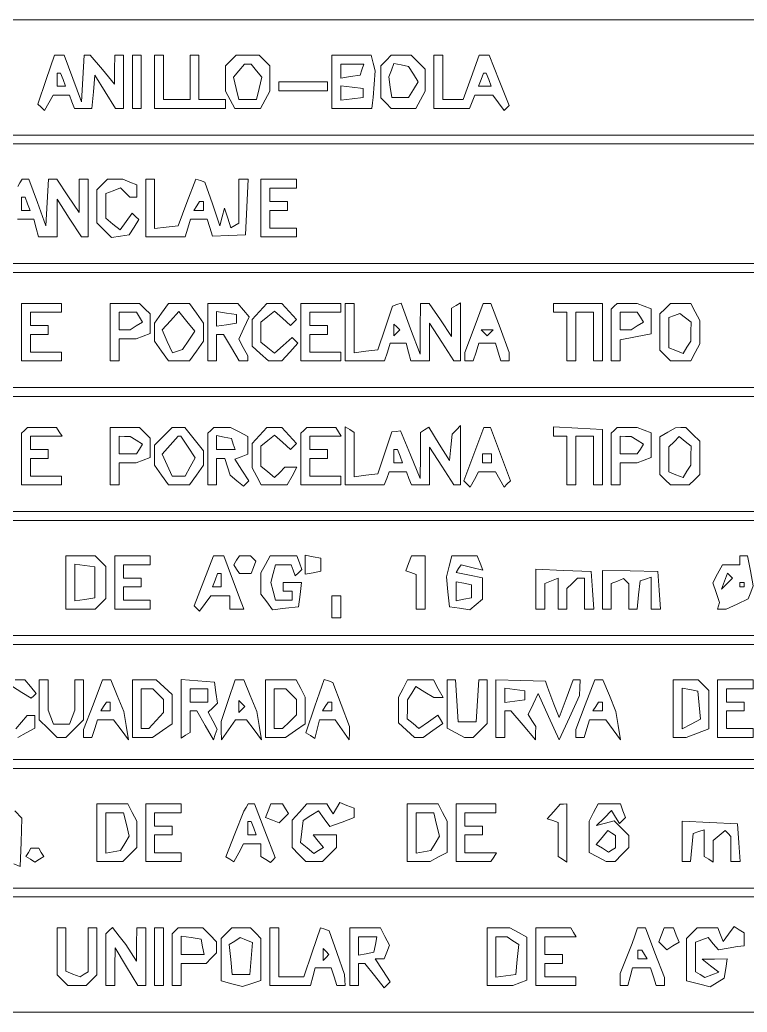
# Paper-space layout 'AN-04-DGE-016' of a CAD drawing. Header units: metres, sheet in millimetres. Extents: x 12 to 194, y 4 to 291.
# Drawn here: x 76.05 to 96.63, y 61.2 to 89.29 of the extents above; entities that cross this region are included whole.
import ezdxf

# ---------------------------------------------------------------- set-up
doc = ezdxf.new("R2010")
doc.units = ezdxf.units.M
doc.layers.add('DGE_CONTORNOS', color=7, linetype='Continuous', lineweight=0)
doc.layers.add('DGE_DATOS', color=7, linetype='Continuous', lineweight=0)

# ---------------------------------------------------------------- blocks, each defined once
blk = doc.blocks.new('LP_REF_DGE_MT_016')
at = {"layer": 'DGE_CONTORNOS'}
for points in [[(181.08, 87.66), (181.08, 86.029), (121.38, 86.029), (61.68, 86.029), (61.68, 87.66), (61.68, 89.29), (121.38, 89.29), (181.08, 89.29)], [(76.799, 87.597), (76.564, 86.906), (76.657, 86.814), (76.749, 86.721), (76.872, 86.94), (76.994, 87.158), (77.225, 87.158), (77.456, 87.158), (77.528, 86.97), (77.601, 86.782), (77.848, 86.782), (78.095, 86.782), (78.134, 87.252), (78.173, 87.722), (78.465, 87.252), (78.758, 86.782), (78.873, 86.782), (78.988, 86.782), (78.988, 87.534), (78.988, 88.287), (78.863, 88.287), (78.737, 88.287), (78.734, 87.879), (78.731, 87.472), (78.389, 87.88), (78.047, 88.289), (77.96, 88.288), (77.872, 88.287), (77.835, 87.628), (77.797, 86.97), (77.552, 87.628), (77.308, 88.287), (77.171, 88.287), (77.033, 88.287)], [(79.239, 87.534), (79.239, 86.782), (79.364, 86.782), (79.49, 86.782), (79.49, 87.534), (79.49, 88.287), (79.364, 88.287), (79.239, 88.287)], [(79.866, 87.534), (79.866, 86.782), (80.869, 86.782), (81.873, 86.782), (81.873, 86.907), (81.873, 87.033), (81.497, 87.033), (81.12, 87.033), (81.12, 87.66), (81.12, 88.287), (80.995, 88.287), (80.869, 88.287), (80.869, 87.66), (80.869, 87.033), (80.493, 87.033), (80.117, 87.033), (80.117, 87.66), (80.117, 88.287), (79.991, 88.287), (79.866, 88.287)], [(82.023, 88.136), (81.873, 87.986), (81.873, 87.626), (81.873, 87.267), (82.003, 87.024), (82.132, 86.782), (82.5, 86.782), (82.867, 86.782), (82.997, 87.024), (83.127, 87.267), (83.127, 87.626), (83.127, 87.986), (82.976, 88.136), (82.826, 88.287), (82.5, 88.287), (82.174, 88.287)], [(84.883, 87.534), (84.883, 86.782), (85.447, 86.782), (86.012, 86.782), (86.031, 86.939), (86.051, 87.095), (86.079, 87.472), (86.107, 87.848), (86.051, 88.067), (85.995, 88.287), (85.439, 88.287), (84.883, 88.287)], [(86.413, 88.136), (86.262, 87.986), (86.262, 87.534), (86.262, 87.083), (86.413, 86.932), (86.563, 86.782), (86.91, 86.782), (87.257, 86.782), (87.387, 87.024), (87.517, 87.267), (87.517, 87.58), (87.517, 87.893), (87.32, 88.09), (87.122, 88.287), (86.843, 88.287), (86.563, 88.287)], [(87.768, 87.534), (87.768, 86.782), (88.273, 86.782), (88.779, 86.782), (88.851, 86.97), (88.923, 87.158), (89.178, 87.158), (89.433, 87.158), (89.593, 86.939), (89.754, 86.72), (89.824, 86.79), (89.895, 86.861), (89.615, 87.574), (89.335, 88.286), (89.191, 88.287), (89.047, 88.287), (88.821, 87.66), (88.596, 87.033), (88.307, 87.033), (88.018, 87.033), (88.018, 87.66), (88.018, 88.287), (87.893, 88.287), (87.768, 88.287)], [(82.749, 87.85), (82.904, 87.663), (82.825, 87.348), (82.746, 87.033), (82.5, 87.033), (82.254, 87.033), (82.175, 87.348), (82.096, 87.663), (82.25, 87.85), (82.405, 88.036), (82.5, 88.036), (82.595, 88.036)], [(85.73, 87.879), (85.678, 87.722), (85.406, 87.682), (85.134, 87.642), (85.134, 87.839), (85.134, 88.036), (85.458, 88.036), (85.782, 88.036)], [(87.189, 87.754), (87.327, 87.534), (87.189, 87.315), (87.05, 87.095), (86.813, 87.095), (86.576, 87.095), (86.535, 87.387), (86.493, 87.678), (86.566, 87.866), (86.638, 88.055), (86.844, 88.014), (87.051, 87.973)], [(77.278, 87.597), (77.35, 87.409), (77.228, 87.409), (77.107, 87.409), (77.107, 87.597), (77.107, 87.785), (77.156, 87.785), (77.205, 87.785)], [(89.318, 87.597), (89.39, 87.409), (89.21, 87.409), (89.03, 87.409), (89.102, 87.597), (89.174, 87.785), (89.21, 87.785), (89.246, 87.785)], [(83.378, 87.409), (83.378, 87.284), (84.068, 87.284), (84.757, 87.284), (84.757, 87.409), (84.757, 87.534), (84.068, 87.534), (83.378, 87.534)], [(85.769, 87.221), (85.769, 87.095), (85.451, 87.056), (85.134, 87.016), (85.134, 87.221), (85.134, 87.426), (85.451, 87.386), (85.769, 87.346)], [(181.08, 84.085), (181.08, 82.392), (121.38, 82.392), (61.68, 82.392), (61.68, 84.085), (61.68, 85.779), (121.38, 85.779), (181.08, 85.779)], [(78.386, 84.625), (78.236, 84.474), (78.236, 84.007), (78.236, 83.539), (78.439, 83.335), (78.643, 83.131), (78.897, 83.169), (79.151, 83.208), (79.284, 83.421), (79.418, 83.634), (79.327, 83.725), (79.236, 83.816), (79.063, 83.579), (78.89, 83.342), (78.688, 83.51), (78.486, 83.677), (78.486, 84.025), (78.486, 84.372), (78.696, 84.452), (78.905, 84.533), (79.034, 84.403), (79.164, 84.274), (79.264, 84.274), (79.364, 84.274), (79.364, 84.448), (79.364, 84.623), (79.166, 84.699), (78.968, 84.775), (78.752, 84.775), (78.537, 84.775)], [(79.615, 83.96), (79.615, 83.145), (80.171, 83.145), (80.727, 83.145), (80.807, 83.396), (80.886, 83.646), (81.12, 83.646), (81.354, 83.646), (81.43, 83.408), (81.505, 83.17), (81.971, 83.189), (82.437, 83.208), (82.475, 83.991), (82.512, 84.775), (82.38, 84.775), (82.249, 84.775), (82.249, 84.156), (82.249, 83.536), (82.138, 83.467), (82.027, 83.398), (81.936, 83.679), (81.846, 83.96), (81.779, 83.709), (81.712, 83.458), (81.502, 84.078), (81.292, 84.697), (81.162, 84.74), (81.032, 84.784), (80.781, 84.121), (80.53, 83.458), (80.198, 83.419), (79.866, 83.379), (79.866, 84.077), (79.866, 84.775), (79.741, 84.775), (79.615, 84.775)], [(82.876, 83.96), (82.876, 83.145), (83.378, 83.145), (83.879, 83.145), (83.879, 83.27), (83.879, 83.396), (83.503, 83.396), (83.127, 83.396), (83.127, 83.646), (83.127, 83.897), (83.378, 83.897), (83.629, 83.897), (83.629, 84.023), (83.629, 84.148), (83.378, 84.148), (83.127, 84.148), (83.127, 84.336), (83.127, 84.524), (83.503, 84.524), (83.879, 84.524), (83.879, 84.65), (83.879, 84.775), (83.378, 84.775), (82.876, 84.775)], [(76.274, 84.085), (76.346, 83.897), (76.225, 83.897), (76.103, 83.897), (76.103, 84.085), (76.103, 84.274), (76.153, 84.274), (76.202, 84.274)], [(81.246, 84.023), (81.246, 83.897), (81.113, 83.897), (80.98, 83.897), (81.058, 84.023), (81.135, 84.148), (81.19, 84.148), (81.246, 84.148)], [(181.08, 80.511), (181.08, 78.881), (121.38, 78.881), (61.68, 78.881), (61.68, 80.511), (61.68, 82.141), (121.38, 82.141), (181.08, 82.141)], [(76.103, 80.448), (76.103, 79.633), (76.668, 79.633), (77.232, 79.633), (77.232, 79.759), (77.232, 79.884), (76.793, 79.884), (76.354, 79.884), (76.354, 80.135), (76.354, 80.386), (76.605, 80.386), (76.856, 80.386), (76.856, 80.511), (76.856, 80.637), (76.605, 80.637), (76.354, 80.637), (76.354, 80.825), (76.354, 81.013), (76.793, 81.013), (77.232, 81.013), (77.232, 81.138), (77.232, 81.264), (76.668, 81.264), (76.103, 81.264)], [(78.612, 80.448), (78.612, 79.633), (78.737, 79.633), (78.863, 79.633), (78.863, 79.947), (78.863, 80.26), (79.103, 80.26), (79.344, 80.26), (79.542, 80.336), (79.741, 80.413), (79.741, 80.688), (79.741, 80.963), (79.59, 81.113), (79.44, 81.264), (79.026, 81.264), (78.612, 81.264)], [(80.061, 80.985), (79.866, 80.706), (79.866, 80.448), (79.866, 80.191), (80.061, 79.912), (80.257, 79.633), (80.556, 79.633), (80.855, 79.633), (81.05, 79.912), (81.246, 80.191), (81.246, 80.448), (81.246, 80.706), (81.05, 80.985), (80.855, 81.264), (80.556, 81.264), (80.257, 81.264)], [(81.371, 80.448), (81.371, 79.633), (81.497, 79.633), (81.622, 79.633), (81.622, 80.009), (81.622, 80.386), (81.72, 80.386), (81.819, 80.386), (82.041, 80.009), (82.263, 79.633), (82.382, 79.633), (82.5, 79.633), (82.5, 79.704), (82.5, 79.775), (82.374, 80.011), (82.248, 80.246), (82.392, 80.563), (82.537, 80.88), (82.378, 81.072), (82.218, 81.264), (81.795, 81.264), (81.371, 81.264)], [(82.833, 81.034), (82.625, 80.805), (82.625, 80.427), (82.625, 80.048), (82.855, 79.841), (83.084, 79.633), (83.274, 79.633), (83.464, 79.633), (83.692, 79.885), (83.92, 80.136), (83.838, 80.218), (83.756, 80.301), (83.506, 80.075), (83.257, 79.849), (83.067, 80.007), (82.876, 80.166), (82.876, 80.448), (82.876, 80.731), (83.067, 80.889), (83.257, 81.047), (83.484, 80.842), (83.712, 80.636), (83.796, 80.72), (83.88, 80.804), (83.672, 81.034), (83.464, 81.264), (83.252, 81.264), (83.04, 81.264)], [(84.005, 80.448), (84.005, 79.633), (84.569, 79.633), (85.134, 79.633), (85.134, 79.759), (85.134, 79.884), (84.695, 79.884), (84.256, 79.884), (84.256, 80.135), (84.256, 80.386), (84.507, 80.386), (84.757, 80.386), (84.757, 80.511), (84.757, 80.637), (84.507, 80.637), (84.256, 80.637), (84.256, 80.825), (84.256, 81.013), (84.695, 81.013), (85.134, 81.013), (85.134, 81.138), (85.134, 81.264), (84.569, 81.264), (84.005, 81.264)], [(85.259, 80.448), (85.259, 79.633), (85.815, 79.633), (86.371, 79.633), (86.451, 79.884), (86.53, 80.135), (86.758, 80.135), (86.986, 80.135), (87.051, 79.884), (87.117, 79.633), (87.38, 79.633), (87.642, 79.633), (87.644, 80.166), (87.646, 80.699), (87.989, 80.167), (88.332, 79.635), (88.426, 79.634), (88.52, 79.633), (88.52, 80.456), (88.52, 81.278), (88.395, 81.201), (88.269, 81.123), (88.269, 80.725), (88.269, 80.327), (87.951, 80.796), (87.633, 81.264), (87.512, 81.264), (87.391, 81.264), (87.383, 80.542), (87.375, 79.821), (87.107, 80.545), (86.839, 81.268), (86.716, 81.227), (86.593, 81.185), (86.386, 80.566), (86.18, 79.947), (85.845, 79.907), (85.51, 79.867), (85.51, 80.565), (85.51, 81.264), (85.385, 81.264), (85.259, 81.264)], [(88.905, 80.569), (88.645, 79.875), (88.645, 79.754), (88.645, 79.633), (88.762, 79.633), (88.879, 79.633), (88.959, 79.884), (89.039, 80.135), (89.273, 80.135), (89.506, 80.135), (89.586, 79.884), (89.666, 79.633), (89.783, 79.633), (89.9, 79.633), (89.9, 79.754), (89.9, 79.875), (89.64, 80.569), (89.38, 81.264), (89.273, 81.264), (89.165, 81.264)], [(91.154, 81.138), (91.154, 81.013), (91.342, 81.013), (91.53, 81.013), (91.53, 80.323), (91.53, 79.633), (91.656, 79.633), (91.781, 79.633), (91.781, 80.323), (91.781, 81.013), (92.032, 81.013), (92.283, 81.013), (92.283, 80.323), (92.283, 79.633), (92.408, 79.633), (92.533, 79.633), (92.533, 80.448), (92.533, 81.264), (91.844, 81.264), (91.154, 81.264)], [(92.868, 81.18), (92.784, 81.096), (92.784, 80.365), (92.784, 79.633), (92.91, 79.633), (93.035, 79.633), (93.035, 79.933), (93.035, 80.232), (93.474, 80.315), (93.913, 80.397), (93.913, 80.754), (93.913, 81.111), (93.715, 81.187), (93.516, 81.264), (93.234, 81.264), (92.952, 81.264)], [(94.314, 81.113), (94.164, 80.963), (94.164, 80.448), (94.164, 79.934), (94.314, 79.784), (94.465, 79.633), (94.749, 79.633), (95.033, 79.633), (95.163, 79.876), (95.293, 80.118), (95.293, 80.448), (95.293, 80.778), (95.163, 81.021), (95.033, 81.264), (94.749, 81.264), (94.465, 81.264)], [(79.436, 80.873), (79.522, 80.734), (79.349, 80.624), (79.176, 80.515), (79.019, 80.513), (78.863, 80.511), (78.863, 80.762), (78.863, 81.013), (79.106, 81.013), (79.35, 81.013)], [(80.831, 80.218), (80.66, 79.96), (80.516, 79.912), (80.371, 79.864), (80.224, 80.187), (80.077, 80.51), (80.314, 80.771), (80.55, 81.033), (80.776, 80.754), (81.002, 80.475)], [(82.186, 80.825), (82.186, 80.699), (81.904, 80.659), (81.622, 80.619), (81.622, 80.825), (81.622, 81.03), (81.904, 80.99), (82.186, 80.95)], [(93.608, 80.873), (93.694, 80.734), (93.522, 80.624), (93.349, 80.515), (93.192, 80.513), (93.035, 80.511), (93.035, 80.762), (93.035, 81.013), (93.279, 81.013), (93.522, 81.013)], [(95.04, 80.464), (95.038, 80.198), (94.927, 80.023), (94.816, 79.847), (94.616, 79.925), (94.415, 80.002), (94.415, 80.434), (94.415, 80.866), (94.572, 80.923), (94.728, 80.979), (94.885, 80.855), (95.042, 80.731)], [(86.722, 80.427), (86.639, 80.344), (86.639, 80.511), (86.639, 80.678), (86.722, 80.595), (86.806, 80.511)], [(89.356, 80.427), (89.273, 80.344), (89.189, 80.427), (89.105, 80.511), (89.273, 80.511), (89.44, 80.511)], [(181.08, 76.999), (181.08, 75.369), (121.38, 75.369), (61.68, 75.369), (61.68, 76.999), (61.68, 78.63), (121.38, 78.63), (181.08, 78.63)], [(76.187, 77.668), (76.103, 77.585), (76.103, 76.853), (76.103, 76.122), (76.668, 76.122), (77.232, 76.122), (77.232, 76.247), (77.232, 76.372), (76.793, 76.372), (76.354, 76.372), (76.354, 76.623), (76.354, 76.874), (76.605, 76.874), (76.856, 76.874), (76.856, 76.999), (76.856, 77.125), (76.605, 77.125), (76.354, 77.125), (76.354, 77.313), (76.354, 77.501), (76.801, 77.501), (77.247, 77.501), (77.17, 77.627), (77.092, 77.752), (76.681, 77.752), (76.271, 77.752)], [(78.612, 76.937), (78.612, 76.122), (78.737, 76.122), (78.863, 76.122), (78.863, 76.435), (78.863, 76.749), (79.103, 76.749), (79.344, 76.749), (79.542, 76.825), (79.741, 76.901), (79.741, 77.176), (79.741, 77.451), (79.59, 77.601), (79.44, 77.752), (79.026, 77.752), (78.612, 77.752)], [(80.117, 77.501), (79.866, 77.25), (79.866, 76.965), (79.866, 76.679), (80.061, 76.4), (80.257, 76.122), (80.556, 76.122), (80.855, 76.122), (81.05, 76.4), (81.246, 76.679), (81.246, 76.885), (81.246, 77.091), (80.986, 77.422), (80.726, 77.752), (80.547, 77.752), (80.368, 77.752)], [(81.455, 77.668), (81.371, 77.585), (81.371, 76.853), (81.371, 76.122), (81.497, 76.122), (81.622, 76.122), (81.622, 76.498), (81.622, 76.874), (81.739, 76.874), (81.856, 76.874), (81.932, 76.635), (82.008, 76.395), (82.194, 76.24), (82.381, 76.086), (82.457, 76.162), (82.534, 76.239), (82.333, 76.545), (82.133, 76.851), (82.316, 76.921), (82.5, 76.992), (82.5, 77.242), (82.5, 77.492), (82.257, 77.622), (82.015, 77.752), (81.777, 77.752), (81.538, 77.752)], [(82.833, 77.523), (82.625, 77.293), (82.625, 76.95), (82.625, 76.607), (82.755, 76.364), (82.885, 76.122), (83.252, 76.122), (83.62, 76.122), (83.754, 76.372), (83.888, 76.623), (83.721, 76.623), (83.553, 76.623), (83.408, 76.478), (83.263, 76.333), (83.07, 76.493), (82.876, 76.654), (82.876, 76.937), (82.876, 77.22), (83.067, 77.378), (83.257, 77.536), (83.484, 77.33), (83.712, 77.124), (83.796, 77.208), (83.88, 77.293), (83.672, 77.522), (83.464, 77.752), (83.252, 77.752), (83.04, 77.752)], [(84.089, 77.668), (84.005, 77.585), (84.005, 76.853), (84.005, 76.122), (84.569, 76.122), (85.134, 76.122), (85.134, 76.247), (85.134, 76.372), (84.695, 76.372), (84.256, 76.372), (84.256, 76.623), (84.256, 76.874), (84.507, 76.874), (84.757, 76.874), (84.757, 76.999), (84.757, 77.125), (84.507, 77.125), (84.256, 77.125), (84.256, 77.313), (84.256, 77.501), (84.702, 77.501), (85.148, 77.501), (85.071, 77.627), (84.993, 77.752), (84.583, 77.752), (84.172, 77.752)], [(85.259, 76.944), (85.259, 76.122), (85.81, 76.122), (86.361, 76.122), (86.433, 76.31), (86.505, 76.498), (86.747, 76.498), (86.988, 76.498), (87.06, 76.31), (87.133, 76.122), (87.387, 76.122), (87.642, 76.122), (87.644, 76.655), (87.646, 77.188), (87.989, 76.655), (88.332, 76.123), (88.426, 76.122), (88.52, 76.122), (88.52, 76.962), (88.52, 77.802), (88.404, 77.683), (88.288, 77.564), (88.247, 77.188), (88.206, 76.811), (87.914, 77.282), (87.621, 77.754), (87.506, 77.683), (87.391, 77.612), (87.385, 76.961), (87.38, 76.31), (87.103, 76.98), (86.827, 77.651), (86.701, 77.638), (86.576, 77.625), (86.378, 77.03), (86.18, 76.435), (85.845, 76.395), (85.51, 76.356), (85.51, 76.984), (85.51, 77.612), (85.385, 77.689), (85.259, 77.767)], [(88.895, 76.995), (88.612, 76.239), (88.701, 76.15), (88.79, 76.061), (88.912, 76.279), (89.034, 76.498), (89.273, 76.498), (89.511, 76.498), (89.633, 76.279), (89.755, 76.061), (89.844, 76.15), (89.933, 76.239), (89.65, 76.995), (89.367, 77.752), (89.273, 77.752), (89.178, 77.752)], [(91.154, 77.634), (91.154, 77.501), (91.342, 77.501), (91.53, 77.501), (91.53, 76.811), (91.53, 76.122), (91.656, 76.122), (91.781, 76.122), (91.781, 76.811), (91.781, 77.501), (92.032, 77.501), (92.283, 77.501), (92.283, 76.811), (92.283, 76.122), (92.408, 76.122), (92.533, 76.122), (92.533, 76.906), (92.533, 77.691), (91.844, 77.729), (91.154, 77.766)], [(92.868, 77.668), (92.784, 77.585), (92.784, 76.853), (92.784, 76.122), (92.91, 76.122), (93.035, 76.122), (93.035, 76.435), (93.035, 76.749), (93.276, 76.749), (93.516, 76.749), (93.715, 76.825), (93.913, 76.901), (93.913, 77.25), (93.913, 77.6), (93.715, 77.676), (93.516, 77.752), (93.234, 77.752), (92.952, 77.752)], [(94.383, 77.616), (94.164, 77.489), (94.164, 76.956), (94.164, 76.423), (94.314, 76.272), (94.465, 76.122), (94.728, 76.122), (94.992, 76.122), (95.142, 76.272), (95.293, 76.423), (95.293, 76.89), (95.293, 77.358), (95.096, 77.555), (94.899, 77.752), (94.751, 77.748), (94.603, 77.744)], [(79.349, 77.388), (79.522, 77.278), (79.436, 77.139), (79.35, 76.999), (79.106, 76.999), (78.863, 76.999), (78.863, 77.25), (78.863, 77.501), (79.019, 77.499), (79.176, 77.497)], [(80.813, 77.196), (81.013, 76.891), (80.874, 76.632), (80.735, 76.372), (80.549, 76.372), (80.362, 76.372), (80.22, 76.685), (80.077, 76.998), (80.305, 77.25), (80.532, 77.501), (80.572, 77.501), (80.613, 77.501)], [(82.092, 77.282), (82.145, 77.125), (81.883, 77.125), (81.622, 77.125), (81.622, 77.322), (81.622, 77.52), (81.831, 77.479), (82.04, 77.438)], [(93.522, 77.388), (93.694, 77.278), (93.608, 77.139), (93.522, 76.999), (93.279, 76.999), (93.035, 76.999), (93.035, 77.25), (93.035, 77.501), (93.192, 77.499), (93.349, 77.497)], [(95.04, 76.953), (95.038, 76.686), (94.927, 76.511), (94.816, 76.336), (94.616, 76.413), (94.415, 76.49), (94.415, 76.845), (94.415, 77.2), (94.562, 77.348), (94.71, 77.495), (94.876, 77.357), (95.042, 77.22)], [(86.81, 76.937), (86.882, 76.749), (86.76, 76.749), (86.639, 76.749), (86.639, 76.937), (86.639, 77.125), (86.688, 77.125), (86.737, 77.125)], [(89.398, 76.874), (89.398, 76.749), (89.273, 76.749), (89.147, 76.749), (89.147, 76.874), (89.147, 76.999), (89.273, 76.999), (89.398, 76.999)], [(181.08, 73.488), (181.08, 71.857), (121.38, 71.857), (61.68, 71.857), (61.68, 73.488), (61.68, 75.118), (121.38, 75.118), (181.08, 75.118)], [(77.358, 73.362), (77.358, 72.61), (77.772, 72.61), (78.185, 72.61), (78.336, 72.76), (78.486, 72.911), (78.486, 73.362), (78.486, 73.814), (78.336, 73.964), (78.185, 74.115), (77.772, 74.115), (77.358, 74.115)], [(78.737, 73.362), (78.737, 72.61), (79.239, 72.61), (79.741, 72.61), (79.741, 72.735), (79.741, 72.861), (79.364, 72.861), (78.988, 72.861), (78.988, 73.049), (78.988, 73.237), (79.239, 73.237), (79.49, 73.237), (79.49, 73.362), (79.49, 73.488), (79.239, 73.488), (78.988, 73.488), (78.988, 73.676), (78.988, 73.864), (79.364, 73.864), (79.741, 73.864), (79.741, 73.99), (79.741, 74.115), (79.239, 74.115), (78.737, 74.115)], [(81.26, 73.407), (80.989, 72.699), (81.065, 72.623), (81.141, 72.548), (81.301, 72.767), (81.461, 72.986), (81.73, 72.986), (81.998, 72.986), (81.998, 72.798), (81.998, 72.61), (82.197, 72.61), (82.395, 72.61), (82.354, 72.708), (82.312, 72.805), (82.067, 73.46), (81.823, 74.115), (81.677, 74.115), (81.531, 74.115)], [(82.186, 73.99), (82.109, 73.864), (82.186, 73.739), (82.264, 73.613), (82.431, 73.613), (82.598, 73.613), (82.666, 73.789), (82.733, 73.965), (82.658, 74.04), (82.583, 74.115), (82.424, 74.115), (82.264, 74.115)], [(83.006, 73.872), (82.876, 73.63), (82.876, 73.332), (82.876, 73.034), (83.039, 72.811), (83.202, 72.588), (83.572, 72.631), (83.942, 72.673), (83.982, 73.018), (84.022, 73.362), (83.762, 73.362), (83.503, 73.362), (83.503, 73.237), (83.503, 73.112), (83.629, 73.112), (83.754, 73.112), (83.754, 72.986), (83.754, 72.861), (83.518, 72.861), (83.282, 72.861), (83.216, 73.112), (83.15, 73.362), (83.216, 73.613), (83.282, 73.864), (83.507, 73.864), (83.733, 73.864), (83.789, 73.707), (83.845, 73.551), (83.941, 73.639), (84.036, 73.728), (83.962, 73.921), (83.887, 74.115), (83.512, 74.115), (83.136, 74.115)], [(84.13, 73.864), (84.13, 73.595), (84.35, 73.637), (84.569, 73.679), (84.569, 73.864), (84.569, 74.049), (84.35, 74.091), (84.13, 74.133)], [(87.051, 73.903), (86.97, 73.691), (87.118, 73.642), (87.266, 73.592), (87.266, 73.101), (87.266, 72.61), (87.391, 72.61), (87.517, 72.61), (87.517, 73.362), (87.517, 74.115), (87.325, 74.115), (87.133, 74.115)], [(88.2, 73.819), (88.125, 73.523), (88.166, 73.098), (88.206, 72.673), (88.496, 72.632), (88.785, 72.591), (88.966, 72.741), (89.147, 72.891), (89.147, 73.193), (89.147, 73.494), (88.773, 73.569), (88.399, 73.644), (88.467, 73.754), (88.535, 73.865), (88.843, 73.788), (89.15, 73.711), (89.072, 73.913), (88.995, 74.115), (88.634, 74.115), (88.274, 74.115)], [(96.421, 73.99), (96.421, 73.864), (96.175, 73.864), (95.929, 73.864), (95.792, 73.609), (95.655, 73.353), (95.75, 73.076), (95.844, 72.798), (95.819, 72.704), (95.794, 72.61), (95.914, 72.61), (96.033, 72.61), (96.346, 72.752), (96.659, 72.895), (96.731, 73.083), (96.803, 73.271), (96.724, 73.693), (96.644, 74.115), (96.533, 74.115), (96.421, 74.115)], [(78.173, 73.362), (78.173, 72.923), (77.891, 72.883), (77.608, 72.843), (77.608, 73.362), (77.608, 73.882), (77.891, 73.841), (78.173, 73.801)], [(81.747, 73.425), (81.747, 73.237), (81.626, 73.237), (81.504, 73.237), (81.577, 73.425), (81.649, 73.613), (81.698, 73.613), (81.747, 73.613)], [(90.652, 73.172), (90.652, 72.61), (90.778, 72.61), (90.903, 72.61), (90.903, 72.973), (90.903, 73.336), (91.091, 73.408), (91.279, 73.48), (91.279, 73.045), (91.279, 72.61), (91.405, 72.61), (91.53, 72.61), (91.53, 72.898), (91.53, 73.187), (91.681, 73.337), (91.831, 73.488), (91.931, 73.488), (92.032, 73.488), (92.032, 73.049), (92.032, 72.61), (92.164, 72.61), (92.297, 72.61), (92.258, 73.143), (92.22, 73.676), (91.436, 73.705), (90.652, 73.734)], [(92.533, 73.156), (92.533, 72.61), (92.659, 72.61), (92.784, 72.61), (92.784, 72.973), (92.784, 73.336), (92.96, 73.403), (93.136, 73.471), (93.211, 73.396), (93.286, 73.321), (93.286, 72.965), (93.286, 72.61), (93.403, 72.61), (93.521, 72.61), (93.56, 73.008), (93.6, 73.406), (93.756, 73.457), (93.913, 73.509), (93.913, 73.059), (93.913, 72.61), (94.046, 72.61), (94.178, 72.61), (94.14, 73.143), (94.101, 73.676), (93.317, 73.689), (92.533, 73.702)], [(96.061, 73.329), (95.905, 73.174), (95.991, 73.399), (96.076, 73.624), (96.146, 73.554), (96.217, 73.484)], [(88.834, 73.112), (88.834, 72.927), (88.614, 72.885), (88.395, 72.842), (88.395, 73.112), (88.395, 73.381), (88.614, 73.339), (88.834, 73.296)], [(96.547, 73.3), (96.547, 73.237), (96.484, 73.237), (96.421, 73.237), (96.421, 73.3), (96.421, 73.362), (96.484, 73.362), (96.547, 73.362)], [(84.883, 72.673), (84.883, 72.359), (85.008, 72.359), (85.134, 72.359), (85.134, 72.673), (85.134, 72.986), (85.008, 72.986), (84.883, 72.986)], [(181.08, 69.976), (181.08, 68.346), (121.38, 68.346), (61.68, 68.346), (61.68, 69.976), (61.68, 71.607), (121.38, 71.607), (181.08, 71.607)], [(76.605, 70.039), (76.605, 69.475), (76.856, 69.224), (77.107, 68.973), (77.232, 68.973), (77.358, 68.973), (77.608, 69.224), (77.859, 69.475), (77.859, 70.039), (77.859, 70.603), (77.734, 70.603), (77.608, 70.603), (77.608, 70.175), (77.608, 69.746), (77.532, 69.548), (77.456, 69.349), (77.232, 69.349), (77.008, 69.349), (76.932, 69.548), (76.856, 69.746), (76.856, 70.175), (76.856, 70.603), (76.731, 70.603), (76.605, 70.603)], [(78.128, 69.902), (77.859, 69.201), (77.859, 69.087), (77.859, 68.973), (77.976, 68.973), (78.093, 68.973), (78.173, 69.224), (78.252, 69.475), (78.48, 69.475), (78.707, 69.475), (78.916, 69.192), (79.126, 68.91), (79.061, 69.311), (78.997, 69.712), (78.811, 70.158), (78.625, 70.603), (78.51, 70.603), (78.396, 70.603)], [(79.239, 69.788), (79.239, 68.973), (79.525, 68.973), (79.81, 68.973), (80.089, 69.168), (80.368, 69.363), (80.368, 69.776), (80.368, 70.188), (80.138, 70.396), (79.909, 70.603), (79.574, 70.603), (79.239, 70.603)], [(80.619, 69.788), (80.619, 68.958), (80.744, 69.036), (80.869, 69.113), (80.869, 69.419), (80.869, 69.725), (80.963, 69.725), (81.058, 69.724), (81.294, 69.317), (81.53, 68.91), (81.584, 69.06), (81.638, 69.21), (81.511, 69.448), (81.383, 69.687), (81.513, 69.817), (81.643, 69.947), (81.601, 70.244), (81.559, 70.541), (81.089, 70.58), (80.619, 70.618)], [(81.947, 70.017), (81.747, 69.43), (81.754, 69.17), (81.761, 68.91), (81.957, 69.192), (82.154, 69.475), (82.312, 69.475), (82.469, 69.475), (82.679, 69.192), (82.888, 68.91), (82.824, 69.311), (82.76, 69.712), (82.573, 70.158), (82.387, 70.603), (82.267, 70.603), (82.147, 70.603)], [(83.002, 69.788), (83.002, 68.973), (83.287, 68.973), (83.573, 68.973), (83.852, 69.168), (84.13, 69.363), (84.13, 69.741), (84.13, 70.118), (84, 70.361), (83.871, 70.603), (83.436, 70.603), (83.002, 70.603)], [(84.404, 69.859), (84.148, 69.102), (84.273, 69.025), (84.398, 68.948), (84.467, 69.211), (84.536, 69.475), (84.757, 69.475), (84.978, 69.475), (85.175, 69.192), (85.371, 68.91), (85.378, 69.098), (85.384, 69.286), (85.148, 69.909), (84.912, 70.531), (84.785, 70.573), (84.659, 70.615)], [(86.894, 70.361), (86.764, 70.118), (86.764, 69.753), (86.764, 69.388), (86.994, 69.18), (87.223, 68.973), (87.342, 68.973), (87.461, 68.973), (87.742, 69.17), (88.023, 69.366), (87.95, 69.484), (87.876, 69.603), (87.611, 69.417), (87.346, 69.231), (87.18, 69.368), (87.015, 69.505), (87.017, 69.772), (87.019, 70.039), (87.139, 70.227), (87.258, 70.415), (87.511, 70.258), (87.764, 70.102), (87.896, 70.102), (88.027, 70.102), (87.893, 70.352), (87.759, 70.603), (87.391, 70.603), (87.024, 70.603)], [(88.144, 69.918), (88.144, 69.233), (88.386, 69.103), (88.629, 68.973), (88.754, 68.973), (88.878, 68.973), (89.075, 69.17), (89.273, 69.367), (89.273, 69.985), (89.273, 70.603), (89.154, 70.603), (89.035, 70.603), (88.997, 70.008), (88.959, 69.412), (88.708, 69.412), (88.457, 69.412), (88.419, 70.008), (88.381, 70.603), (88.262, 70.603), (88.144, 70.603)], [(89.523, 69.791), (89.523, 68.973), (89.649, 68.973), (89.774, 68.973), (89.774, 69.349), (89.774, 69.725), (89.859, 69.725), (89.944, 69.725), (90.293, 69.318), (90.642, 68.91), (90.645, 69.098), (90.648, 69.286), (90.542, 69.454), (90.435, 69.622), (90.575, 69.92), (90.715, 70.217), (91.012, 69.563), (91.309, 68.91), (91.6, 69.537), (91.891, 70.164), (91.899, 70.384), (91.906, 70.603), (91.807, 70.603), (91.707, 70.603), (91.508, 70.07), (91.308, 69.537), (91.164, 69.914), (91.021, 70.29), (90.974, 70.427), (90.926, 70.564), (90.225, 70.587), (89.523, 70.61)], [(92.049, 69.902), (91.781, 69.201), (91.781, 69.087), (91.781, 68.973), (91.898, 68.973), (92.015, 68.973), (92.094, 69.224), (92.174, 69.475), (92.401, 69.475), (92.628, 69.475), (92.838, 69.192), (93.047, 68.91), (92.983, 69.311), (92.919, 69.712), (92.732, 70.158), (92.546, 70.603), (92.432, 70.603), (92.317, 70.603)], [(94.54, 69.788), (94.54, 68.973), (94.72, 68.973), (94.9, 68.973), (95.222, 69.095), (95.544, 69.218), (95.544, 69.76), (95.544, 70.302), (95.393, 70.453), (95.243, 70.603), (94.891, 70.603), (94.54, 70.603)], [(95.794, 69.788), (95.794, 68.973), (96.296, 68.973), (96.798, 68.973), (96.798, 69.098), (96.798, 69.224), (96.421, 69.224), (96.045, 69.224), (96.045, 69.475), (96.045, 69.725), (96.296, 69.725), (96.547, 69.725), (96.547, 69.851), (96.547, 69.976), (96.296, 69.976), (96.045, 69.976), (96.045, 70.164), (96.045, 70.352), (96.421, 70.352), (96.798, 70.352), (96.798, 70.478), (96.798, 70.603), (96.296, 70.603), (95.794, 70.603)], [(79.966, 70.202), (80.117, 70.051), (80.117, 69.867), (80.117, 69.682), (79.909, 69.453), (79.702, 69.224), (79.596, 69.224), (79.49, 69.224), (79.49, 69.788), (79.49, 70.352), (79.653, 70.352), (79.816, 70.352)], [(81.371, 70.164), (81.371, 69.976), (81.12, 69.976), (80.869, 69.976), (80.869, 70.164), (80.869, 70.352), (81.12, 70.352), (81.371, 70.352)], [(83.729, 70.202), (83.879, 70.051), (83.879, 69.835), (83.879, 69.618), (83.682, 69.421), (83.485, 69.224), (83.369, 69.224), (83.252, 69.224), (83.252, 69.788), (83.252, 70.352), (83.415, 70.352), (83.578, 70.352)], [(90.339, 70.164), (90.339, 70.039), (90.056, 69.999), (89.774, 69.959), (89.774, 70.164), (89.774, 70.37), (90.056, 70.33), (90.339, 70.29)], [(95.269, 69.889), (95.307, 69.491), (95.049, 69.353), (94.791, 69.215), (94.791, 69.793), (94.791, 70.371), (95.011, 70.329), (95.23, 70.288)], [(78.612, 69.851), (78.612, 69.725), (78.479, 69.725), (78.346, 69.725), (78.424, 69.851), (78.501, 69.976), (78.557, 69.976), (78.612, 69.976)], [(82.333, 69.767), (82.249, 69.684), (82.249, 69.851), (82.249, 70.018), (82.333, 69.934), (82.416, 69.851)], [(84.883, 69.851), (84.883, 69.725), (84.75, 69.725), (84.617, 69.725), (84.695, 69.851), (84.772, 69.976), (84.828, 69.976), (84.883, 69.976)], [(92.533, 69.851), (92.533, 69.725), (92.401, 69.725), (92.268, 69.725), (92.345, 69.851), (92.423, 69.976), (92.478, 69.976), (92.533, 69.976)], [(181.08, 66.402), (181.08, 64.709), (121.38, 64.709), (61.68, 64.709), (61.68, 66.402), (61.68, 68.095), (121.38, 68.095), (181.08, 68.095)], [(78.236, 66.276), (78.236, 65.461), (78.603, 65.461), (78.97, 65.461), (79.167, 65.658), (79.364, 65.855), (79.364, 66.231), (79.364, 66.606), (79.235, 66.849), (79.105, 67.092), (78.67, 67.092), (78.236, 67.092)], [(79.615, 66.276), (79.615, 65.461), (80.117, 65.461), (80.619, 65.461), (80.619, 65.587), (80.619, 65.712), (80.242, 65.712), (79.866, 65.712), (79.866, 65.963), (79.866, 66.214), (80.117, 66.214), (80.368, 66.214), (80.368, 66.339), (80.368, 66.465), (80.117, 66.465), (79.866, 66.465), (79.866, 66.653), (79.866, 66.841), (80.242, 66.841), (80.619, 66.841), (80.619, 66.966), (80.619, 67.092), (80.117, 67.092), (79.615, 67.092)], [(82.453, 66.991), (82.39, 66.891), (82.135, 66.244), (81.88, 65.597), (81.996, 65.526), (82.111, 65.454), (82.247, 65.709), (82.383, 65.963), (82.63, 65.963), (82.876, 65.963), (82.876, 65.782), (82.876, 65.601), (83.01, 65.519), (83.144, 65.436), (83.211, 65.504), (83.279, 65.571), (82.984, 66.331), (82.689, 67.092), (82.602, 67.092), (82.515, 67.092)], [(83.08, 66.899), (83.006, 66.706), (83.2, 66.631), (83.395, 66.557), (83.526, 66.688), (83.657, 66.819), (83.573, 66.955), (83.488, 67.092), (83.321, 67.092), (83.154, 67.092)], [(83.962, 66.862), (83.754, 66.633), (83.754, 66.244), (83.754, 65.855), (83.951, 65.658), (84.148, 65.461), (84.381, 65.461), (84.614, 65.461), (84.811, 65.658), (85.008, 65.855), (85.008, 66.035), (85.008, 66.214), (84.679, 66.214), (84.35, 66.214), (84.497, 66.037), (84.644, 65.86), (84.507, 65.775), (84.37, 65.691), (84.181, 65.847), (83.992, 66.004), (84.03, 66.316), (84.068, 66.627), (84.284, 66.763), (84.5, 66.898), (84.664, 66.674), (84.828, 66.45), (85.169, 66.58), (85.51, 66.709), (85.51, 66.842), (85.51, 66.974), (85.309, 67.051), (85.108, 67.128), (85.011, 66.971), (84.914, 66.814), (84.828, 66.953), (84.743, 67.092), (84.456, 67.092), (84.169, 67.092)], [(87.015, 66.276), (87.015, 65.461), (87.337, 65.461), (87.659, 65.461), (87.901, 65.591), (88.144, 65.721), (88.144, 66.164), (88.144, 66.606), (88.014, 66.849), (87.884, 67.092), (87.45, 67.092), (87.015, 67.092)], [(88.395, 66.276), (88.395, 65.461), (88.889, 65.461), (89.383, 65.461), (89.461, 65.587), (89.538, 65.712), (89.092, 65.712), (88.645, 65.712), (88.645, 65.963), (88.645, 66.214), (88.896, 66.214), (89.147, 66.214), (89.147, 66.339), (89.147, 66.465), (88.896, 66.465), (88.645, 66.465), (88.645, 66.653), (88.645, 66.841), (89.084, 66.841), (89.523, 66.841), (89.523, 66.966), (89.523, 67.092), (88.959, 67.092), (88.395, 67.092)], [(91.159, 66.876), (90.976, 66.67), (91.128, 66.62), (91.279, 66.569), (91.279, 66.085), (91.279, 65.601), (91.405, 65.524), (91.53, 65.446), (91.53, 66.269), (91.53, 67.092), (91.436, 67.087), (91.342, 67.082)], [(92.287, 66.849), (92.157, 66.606), (92.157, 66.164), (92.157, 65.721), (92.4, 65.591), (92.642, 65.461), (92.767, 65.461), (92.892, 65.461), (93.089, 65.658), (93.286, 65.855), (93.286, 66.026), (93.286, 66.196), (93.079, 66.403), (92.872, 66.609), (92.62, 66.543), (92.367, 66.477), (92.58, 66.69), (92.793, 66.904), (92.907, 66.719), (93.022, 66.535), (93.107, 66.62), (93.192, 66.705), (93.117, 66.898), (93.043, 67.092), (92.73, 67.092), (92.417, 67.092)], [(79.067, 66.508), (79.15, 66.175), (79.024, 65.975), (78.899, 65.775), (78.692, 65.734), (78.486, 65.694), (78.486, 66.267), (78.486, 66.841), (78.735, 66.841), (78.983, 66.841)], [(82.671, 66.402), (82.743, 66.214), (82.621, 66.214), (82.5, 66.214), (82.5, 66.402), (82.5, 66.59), (82.549, 66.59), (82.598, 66.59)], [(87.846, 66.508), (87.93, 66.175), (87.804, 65.975), (87.678, 65.775), (87.472, 65.734), (87.266, 65.694), (87.266, 66.267), (87.266, 66.841), (87.514, 66.841), (87.763, 66.841)], [(94.791, 66.032), (94.791, 65.461), (94.908, 65.461), (95.026, 65.461), (95.065, 65.859), (95.105, 66.257), (95.261, 66.309), (95.418, 66.36), (95.418, 65.981), (95.418, 65.601), (95.544, 65.524), (95.669, 65.446), (95.669, 65.752), (95.669, 66.058), (95.837, 66.197), (96.006, 66.337), (96.088, 66.254), (96.171, 66.172), (96.171, 65.817), (96.171, 65.461), (96.303, 65.461), (96.436, 65.461), (96.397, 65.994), (96.359, 66.527), (95.575, 66.565), (94.791, 66.602)], [(92.91, 66.026), (92.91, 65.852), (92.81, 65.79), (92.71, 65.729), (92.536, 65.836), (92.361, 65.944), (92.524, 66.14), (92.687, 66.336), (92.799, 66.268), (92.91, 66.199)], [(76.297, 65.721), (76.225, 65.604), (76.352, 65.525), (76.48, 65.446), (76.607, 65.525), (76.735, 65.604), (76.662, 65.721), (76.59, 65.838), (76.48, 65.838), (76.369, 65.838)], [(181.08, 62.828), (181.08, 61.197), (121.38, 61.197), (61.68, 61.197), (61.68, 62.828), (61.68, 64.458), (121.38, 64.458), (181.08, 64.458)], [(77.107, 62.915), (77.107, 62.251), (77.257, 62.1), (77.408, 61.95), (77.671, 61.95), (77.935, 61.95), (78.085, 62.1), (78.236, 62.251), (78.236, 62.915), (78.236, 63.58), (78.11, 63.58), (77.985, 63.58), (77.985, 62.96), (77.985, 62.341), (77.871, 62.27), (77.757, 62.2), (77.557, 62.276), (77.358, 62.353), (77.358, 62.966), (77.358, 63.58), (77.232, 63.58), (77.107, 63.58)], [(78.579, 63.505), (78.486, 63.413), (78.486, 62.681), (78.486, 61.95), (78.612, 61.95), (78.737, 61.95), (78.742, 62.483), (78.747, 63.016), (79.068, 62.483), (79.39, 61.95), (79.503, 61.95), (79.615, 61.95), (79.615, 62.765), (79.615, 63.58), (79.49, 63.58), (79.364, 63.58), (79.357, 63.11), (79.35, 62.639), (79.2, 62.874), (79.051, 63.108), (78.861, 63.353), (78.671, 63.597)], [(79.866, 62.765), (79.866, 61.95), (79.991, 61.95), (80.117, 61.95), (80.117, 62.765), (80.117, 63.58), (79.991, 63.58), (79.866, 63.58)], [(80.451, 63.496), (80.368, 63.413), (80.368, 62.681), (80.368, 61.95), (80.493, 61.95), (80.619, 61.95), (80.619, 62.263), (80.619, 62.577), (80.97, 62.577), (81.321, 62.577), (81.471, 62.727), (81.622, 62.878), (81.622, 63.032), (81.622, 63.186), (81.425, 63.383), (81.228, 63.58), (80.881, 63.58), (80.535, 63.58)], [(81.898, 63.43), (81.747, 63.279), (81.747, 62.679), (81.747, 62.08), (82.052, 62.003), (82.356, 61.927), (82.616, 62.009), (82.876, 62.092), (82.876, 62.686), (82.876, 63.279), (82.726, 63.43), (82.575, 63.58), (82.312, 63.58), (82.048, 63.58)], [(83.127, 62.765), (83.127, 61.95), (83.703, 61.95), (84.279, 61.95), (84.345, 62.2), (84.41, 62.451), (84.638, 62.451), (84.866, 62.451), (84.946, 62.2), (85.025, 61.95), (85.142, 61.95), (85.259, 61.95), (85.249, 62.106), (85.24, 62.263), (85.022, 62.883), (84.804, 63.502), (84.682, 63.543), (84.56, 63.583), (84.325, 62.892), (84.09, 62.2), (83.734, 62.2), (83.378, 62.2), (83.378, 62.89), (83.378, 63.58), (83.252, 63.58), (83.127, 63.58)], [(85.385, 62.765), (85.385, 61.95), (85.51, 61.95), (85.635, 61.95), (85.635, 62.263), (85.635, 62.577), (85.725, 62.577), (85.814, 62.577), (86.09, 62.232), (86.365, 61.887), (86.449, 61.97), (86.533, 62.053), (86.321, 62.378), (86.108, 62.702), (86.235, 62.702), (86.361, 62.702), (86.437, 62.899), (86.512, 63.097), (86.383, 63.338), (86.254, 63.58), (85.819, 63.58), (85.385, 63.58)], [(89.273, 62.765), (89.273, 61.95), (89.639, 61.95), (90.005, 61.95), (90.203, 62.026), (90.401, 62.102), (90.401, 62.711), (90.401, 63.32), (90.159, 63.45), (89.916, 63.58), (89.594, 63.58), (89.273, 63.58)], [(90.652, 62.765), (90.652, 61.95), (91.217, 61.95), (91.781, 61.95), (91.781, 62.075), (91.781, 62.2), (91.342, 62.2), (90.903, 62.2), (90.903, 62.389), (90.903, 62.577), (91.154, 62.577), (91.405, 62.577), (91.405, 62.702), (91.405, 62.828), (91.154, 62.828), (90.903, 62.828), (90.903, 63.078), (90.903, 63.329), (91.349, 63.329), (91.796, 63.329), (91.718, 63.455), (91.641, 63.58), (91.146, 63.58), (90.652, 63.58)], [(93.452, 63.361), (93.374, 63.141), (93.205, 62.718), (93.035, 62.295), (93.035, 62.122), (93.035, 61.95), (93.146, 61.95), (93.257, 61.95), (93.322, 62.2), (93.388, 62.451), (93.642, 62.451), (93.896, 62.451), (93.976, 62.2), (94.055, 61.95), (94.172, 61.95), (94.289, 61.95), (94.289, 62.064), (94.289, 62.178), (94.021, 62.879), (93.753, 63.58), (93.641, 63.58), (93.529, 63.58)], [(94.206, 63.383), (94.131, 63.187), (94.242, 63.075), (94.354, 62.963), (94.528, 63.071), (94.702, 63.178), (94.625, 63.379), (94.548, 63.58), (94.415, 63.58), (94.281, 63.58)], [(95.067, 63.43), (94.916, 63.279), (94.916, 62.679), (94.916, 62.08), (95.249, 61.996), (95.582, 61.913), (95.782, 62.038), (95.983, 62.163), (96.023, 62.433), (96.063, 62.702), (95.709, 62.698), (95.355, 62.694), (95.594, 62.513), (95.833, 62.333), (95.632, 62.256), (95.43, 62.178), (95.299, 62.259), (95.167, 62.341), (95.167, 62.759), (95.167, 63.177), (95.346, 63.246), (95.525, 63.314), (95.673, 63.136), (95.82, 62.959), (96.09, 63.009), (96.359, 63.06), (96.453, 63.069), (96.547, 63.078), (96.547, 63.259), (96.547, 63.44), (96.402, 63.529), (96.258, 63.618), (96.104, 63.407), (95.949, 63.196), (95.876, 63.388), (95.802, 63.58), (95.51, 63.58), (95.217, 63.58)], [(81.222, 63.047), (81.264, 62.828), (80.941, 62.828), (80.619, 62.828), (80.619, 63.087), (80.619, 63.347), (80.899, 63.307), (81.18, 63.267)], [(82.601, 62.718), (82.563, 62.263), (82.312, 62.263), (82.061, 62.263), (82.02, 62.689), (81.98, 63.115), (82.134, 63.21), (82.289, 63.306), (82.464, 63.239), (82.639, 63.172)], [(86.113, 63.111), (86.071, 62.893), (85.853, 62.851), (85.635, 62.809), (85.635, 63.069), (85.635, 63.329), (85.895, 63.329), (86.155, 63.329)], [(90.003, 63.22), (90.169, 63.115), (90.128, 62.689), (90.088, 62.263), (89.806, 62.223), (89.523, 62.183), (89.523, 62.756), (89.523, 63.329), (89.68, 63.327), (89.837, 63.325)], [(84.716, 62.744), (84.632, 62.66), (84.632, 62.828), (84.632, 62.995), (84.716, 62.911), (84.799, 62.828)], [(93.725, 62.828), (93.802, 62.702), (93.67, 62.702), (93.537, 62.702), (93.537, 62.828), (93.537, 62.953), (93.592, 62.953), (93.647, 62.953)]]:
    blk.add_lwpolyline(points, close=True, dxfattribs=at)
for points in [[(75.987, 83.646), (76.219, 83.646), (76.45, 83.646), (76.516, 83.396), (76.582, 83.145), (76.844, 83.145), (77.107, 83.145), (77.109, 83.678), (77.111, 84.211), (77.454, 83.679), (77.797, 83.147), (77.891, 83.146), (77.985, 83.145), (77.985, 83.96), (77.985, 84.775), (77.859, 84.775), (77.734, 84.775), (77.734, 84.307), (77.734, 83.839), (77.416, 84.307), (77.098, 84.775), (76.983, 84.775), (76.869, 84.775), (76.831, 84.117), (76.793, 83.458), (76.549, 84.117), (76.305, 84.775), (76.212, 84.775), (76.118, 84.775), (76.056, 84.675), (75.994, 84.574)], [(75.995, 68.973), (76.237, 69.103), (76.48, 69.233), (76.48, 69.416), (76.48, 69.6), (76.37, 69.6), (76.26, 69.6), (76.102, 69.41), (75.945, 69.221)], [(75.845, 70.415), (76.112, 70.25), (76.379, 70.084), (76.447, 70.153), (76.515, 70.221), (76.357, 70.412), (76.198, 70.603), (75.925, 70.603)], [(75.886, 65.393), (76.064, 65.324), (76.087, 66.008), (76.109, 66.692), (75.909, 66.892)]]:
    blk.add_lwpolyline(points, dxfattribs=at)

psp = doc.layouts.new('AN-04-DGE-016')

# ---------------------------------------------------------------- block references
at = {"layer": 'DGE_DATOS'}
psp.add_blockref('LP_REF_DGE_MT_016', (0, 0), dxfattribs=at)

doc.saveas('drawing.dxf')
